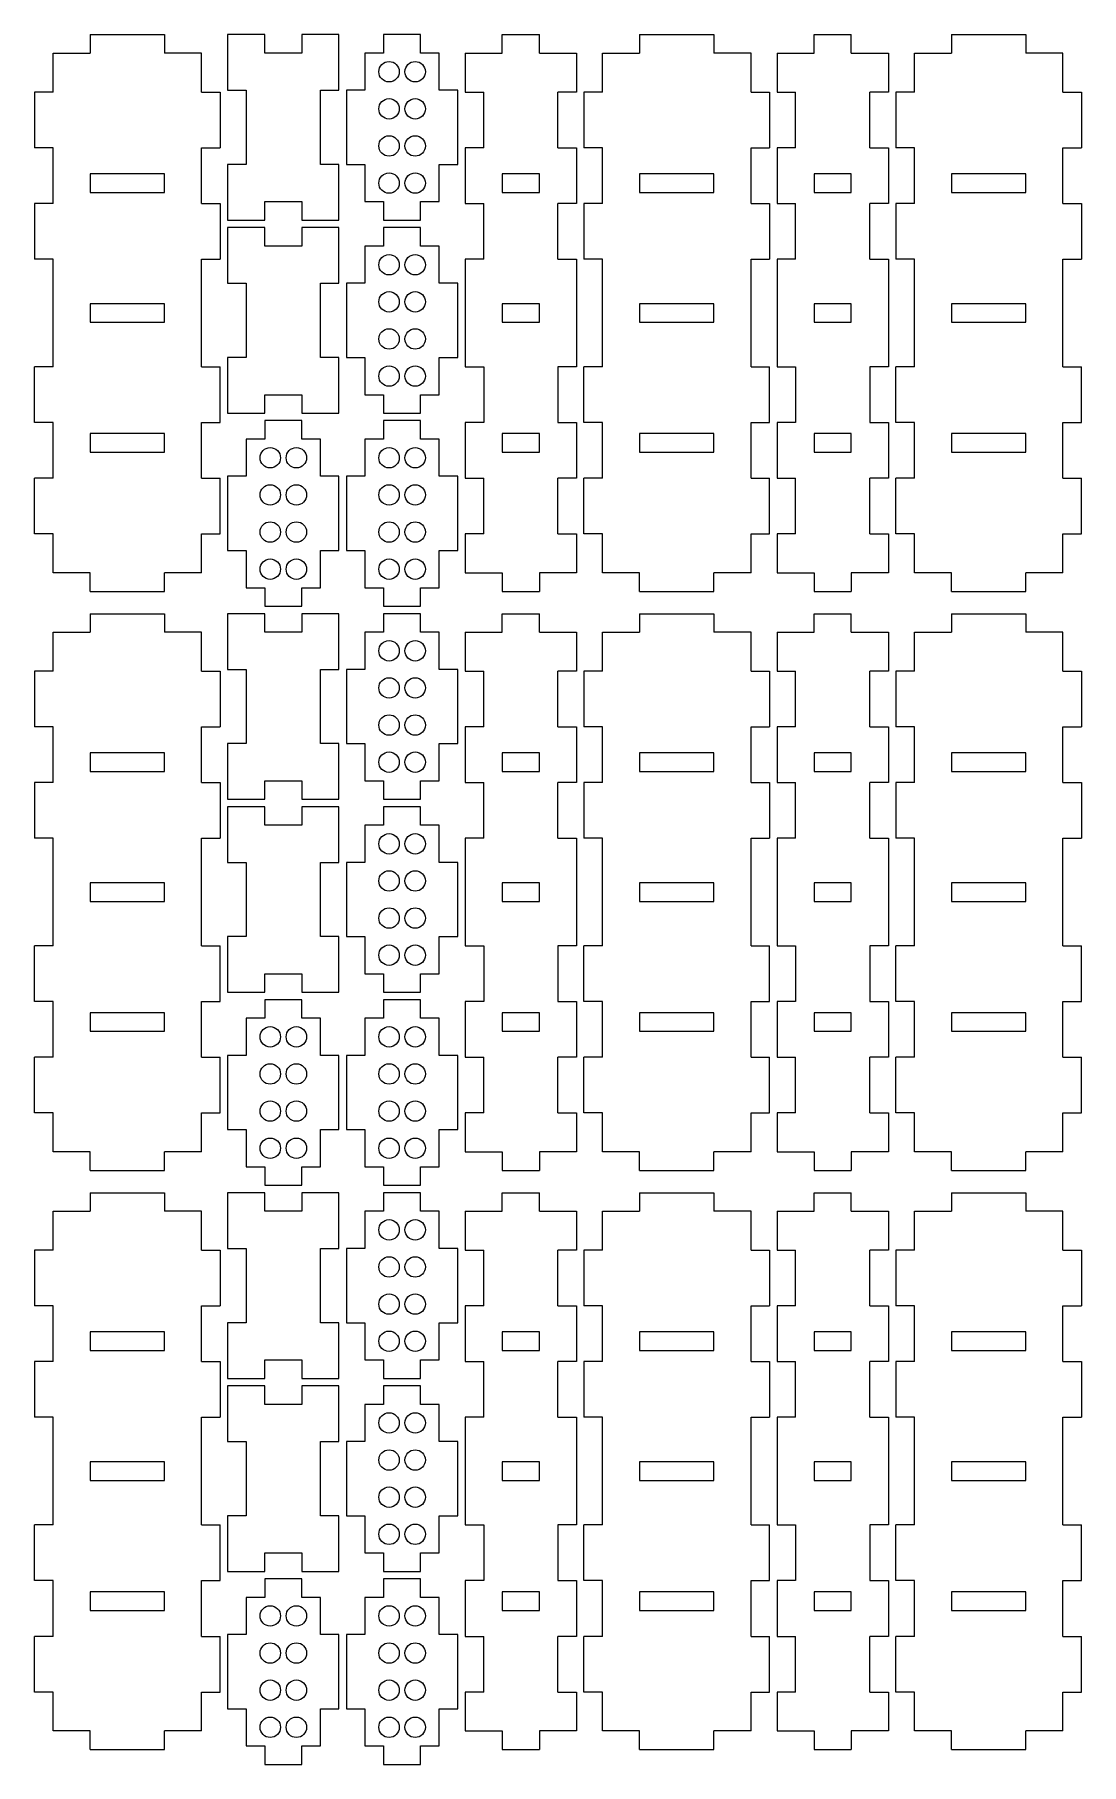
# Model space of a CAD drawing. Header units: millimetres. Extents: x -207 to 951, y -904 to 30.
# Drawn here: x 372.8 to 654.8, y -436.5 to 29.5 of the extents above; entities that cross this region are included whole.
import ezdxf

# ---------------------------------------------------------------- set-up
doc = ezdxf.new("R2010")
doc.units = ezdxf.units.MM

msp = doc.modelspace()

# ---------------------------------------------------------------- linework, layer by layer
at = {"color": 7, "linetype": 'Continuous', "lineweight": 25}
for p, q in [((387.78, 29.5), (387.78, 24.5)), ((387.78, 29.5), (407.78, 29.5)), ((407.78, 29.5), (407.78, 24.5)), ((434.78, 29.5), (424.78, 29.5)), ((424.78, 29.5), (424.78, 14.5)), ((434.78, 24.5), (434.78, 29.5)), ((444.78, 29.5), (444.78, 24.5)), ((454.78, 29.5), (444.78, 29.5)), ((454.78, 14.5), (454.78, 29.5)), ((466.78, 29.5), (466.78, 24.5)), ((476.78, 29.5), (466.78, 29.5)), ((476.78, 24.5), (476.78, 29.5)), ((498.78, 24.5), (498.78, 29.5)), ((498.78, 29.5), (508.78, 29.5)), ((508.78, 24.5), (508.78, 29.5)), ((535.78, 29.5), (535.78, 24.5)), ((535.78, 29.5), (555.78, 29.5)), ((555.78, 29.5), (555.78, 24.5)), ((582.78, 24.5), (582.78, 29.5)), ((582.78, 29.5), (592.78, 29.5)), ((592.78, 24.5), (592.78, 29.5)), ((619.78, 29.5), (619.78, 24.5)), ((619.78, 29.5), (639.78, 29.5)), ((639.78, 29.5), (639.78, 24.5)), ((377.78, 14), (377.78, 24.5)), ((377.78, 24.5), (387.78, 24.5)), ((417.78, 24.5), (407.78, 24.5)), ((417.78, 14), (417.78, 24.5)), ((444.78, 24.5), (434.78, 24.5)), ((461.78, 24.5), (461.78, 14.5)), ((466.78, 24.5), (461.78, 24.5)), ((481.78, 24.5), (476.78, 24.5)), ((481.78, 14.5), (481.78, 24.5)), ((488.78, 24.5), (488.78, 14)), ((488.78, 24.5), (498.78, 24.5)), ((508.78, 24.5), (518.78, 24.5)), ((518.78, 24.5), (518.78, 14)), ((525.78, 14), (525.78, 24.5)), ((525.78, 24.5), (535.78, 24.5)), ((565.78, 24.5), (555.78, 24.5)), ((565.78, 14), (565.78, 24.5)), ((572.78, 24.5), (572.78, 14)), ((572.78, 24.5), (582.78, 24.5)), ((592.78, 24.5), (602.78, 24.5)), ((602.78, 24.5), (602.78, 14)), ((609.78, 14), (609.78, 24.5)), ((609.78, 24.5), (619.78, 24.5)), ((649.78, 24.5), (639.78, 24.5)), ((649.78, 14), (649.78, 24.5)), ((372.78, 14), (372.78, -1)), ((377.78, 14), (372.78, 14)), ((417.78, 14), (422.78, 14)), ((422.78, 14), (422.78, -1)), ((424.78, 14.5), (429.78, 14.5)), ((429.78, 14.5), (429.78, -5.5)), ((449.78, -5.5), (449.78, 14.5)), ((449.78, 14.5), (454.78, 14.5)), ((456.78, 14.5), (456.78, -5.5)), ((461.78, 14.5), (456.78, 14.5)), ((486.78, 14.5), (481.78, 14.5)), ((486.78, -5.5), (486.78, 14.5)), ((488.78, 14), (493.78, 14)), ((493.78, -1), (493.78, 14)), ((518.78, 14), (513.78, 14)), ((513.78, -1), (513.78, 14)), ((520.78, 14), (520.78, -1)), ((525.78, 14), (520.78, 14)), ((565.78, 14), (570.78, 14)), ((570.78, 14), (570.78, -1)), ((572.78, 14), (577.78, 14)), ((577.78, -1), (577.78, 14)), ((602.78, 14), (597.78, 14)), ((597.78, -1), (597.78, 14)), ((604.78, 14), (604.78, -1)), ((609.78, 14), (604.78, 14)), ((649.78, 14), (654.78, 14)), ((654.78, 14), (654.78, -1)), ((377.78, -1), (372.78, -1)), ((377.78, -16), (377.78, -1)), ((417.78, -1), (422.78, -1)), ((417.78, -16), (417.78, -1)), ((488.78, -1), (488.78, -16)), ((493.78, -1), (488.78, -1)), ((513.78, -1), (518.78, -1)), ((518.78, -1), (518.78, -16)), ((525.78, -1), (520.78, -1)), ((525.78, -16), (525.78, -1)), ((565.78, -1), (570.78, -1)), ((565.78, -16), (565.78, -1)), ((572.78, -1), (572.78, -16)), ((577.78, -1), (572.78, -1)), ((597.78, -1), (602.78, -1)), ((602.78, -1), (602.78, -16)), ((609.78, -1), (604.78, -1)), ((609.78, -16), (609.78, -1)), ((649.78, -1), (654.78, -1)), ((649.78, -16), (649.78, -1)), ((407.78, -8), (387.78, -8)), ((387.78, -8), (387.78, -13)), ((407.78, -13), (407.78, -8)), ((424.78, -5.5), (424.78, -20.5)), ((429.78, -5.5), (424.78, -5.5)), ((454.78, -5.5), (449.78, -5.5)), ((454.78, -20.5), (454.78, -5.5)), ((456.78, -5.5), (461.78, -5.5)), ((461.78, -5.5), (461.78, -15.5)), ((481.78, -15.5), (481.78, -5.5)), ((481.78, -5.5), (486.78, -5.5)), ((508.78, -8), (498.78, -8)), ((498.78, -8), (498.78, -13)), ((508.78, -13), (508.78, -8)), ((555.78, -8), (535.78, -8)), ((535.78, -8), (535.78, -13)), ((555.78, -13), (555.78, -8)), ((592.78, -8), (582.78, -8)), ((582.78, -8), (582.78, -13)), ((592.78, -13), (592.78, -8)), ((639.78, -8), (619.78, -8)), ((619.78, -8), (619.78, -13)), ((639.78, -13), (639.78, -8)), ((387.78, -13), (407.78, -13)), ((498.78, -13), (508.78, -13)), ((535.78, -13), (555.78, -13)), ((582.78, -13), (592.78, -13)), ((619.78, -13), (639.78, -13)), ((372.78, -16), (372.78, -31)), ((377.78, -16), (372.78, -16)), ((417.78, -16), (422.78, -16)), ((422.78, -16), (422.78, -31)), ((434.78, -20.5), (434.78, -15.5)), ((434.78, -15.5), (444.78, -15.5)), ((444.78, -15.5), (444.78, -20.5)), ((461.78, -15.5), (466.78, -15.5)), ((466.78, -15.5), (466.78, -20.5)), ((476.78, -15.5), (481.78, -15.5)), ((476.78, -20.5), (476.78, -15.5)), ((488.78, -16), (493.78, -16)), ((493.78, -31), (493.78, -16)), ((518.78, -16), (513.78, -16)), ((513.78, -31), (513.78, -16)), ((520.78, -16), (520.78, -31)), ((525.78, -16), (520.78, -16)), ((565.78, -16), (570.78, -16)), ((570.78, -16), (570.78, -31)), ((572.78, -16), (577.78, -16)), ((577.78, -31), (577.78, -16)), ((602.78, -16), (597.78, -16)), ((597.78, -31), (597.78, -16)), ((604.78, -16), (604.78, -31)), ((609.78, -16), (604.78, -16)), ((649.78, -16), (654.78, -16)), ((654.78, -16), (654.78, -31)), ((424.78, -20.5), (434.78, -20.5)), ((424.78, -22.5), (424.78, -37.5)), ((434.78, -22.5), (424.78, -22.5)), ((434.78, -27.5), (434.78, -22.5)), ((444.78, -20.5), (454.78, -20.5)), ((444.78, -22.5), (444.78, -27.5)), ((454.78, -22.5), (444.78, -22.5)), ((454.78, -37.5), (454.78, -22.5)), ((466.78, -20.5), (476.78, -20.5)), ((466.78, -22.5), (466.78, -27.5)), ((476.78, -22.5), (466.78, -22.5)), ((476.78, -27.5), (476.78, -22.5)), ((444.78, -27.5), (434.78, -27.5)), ((461.78, -27.5), (461.78, -37.5)), ((466.78, -27.5), (461.78, -27.5)), ((481.78, -27.5), (476.78, -27.5)), ((481.78, -37.5), (481.78, -27.5)), ((377.78, -31), (372.78, -31)), ((377.78, -60), (377.78, -31)), ((417.78, -31), (422.78, -31)), ((417.78, -60), (417.78, -31)), ((488.78, -31), (488.78, -60)), ((493.78, -31), (488.78, -31)), ((513.78, -31), (518.78, -31)), ((518.78, -31), (518.78, -60)), ((525.78, -31), (520.78, -31)), ((525.78, -60), (525.78, -31)), ((565.78, -31), (570.78, -31)), ((565.78, -60), (565.78, -31)), ((572.78, -31), (572.78, -60)), ((577.78, -31), (572.78, -31)), ((597.78, -31), (602.78, -31)), ((602.78, -31), (602.78, -60)), ((609.78, -31), (604.78, -31)), ((609.78, -60), (609.78, -31)), ((649.78, -31), (654.78, -31)), ((649.78, -60), (649.78, -31)), ((424.78, -37.5), (429.78, -37.5)), ((429.78, -37.5), (429.78, -57.5)), ((449.78, -57.5), (449.78, -37.5)), ((449.78, -37.5), (454.78, -37.5)), ((456.78, -37.5), (456.78, -57.5)), ((461.78, -37.5), (456.78, -37.5)), ((486.78, -37.5), (481.78, -37.5)), ((486.78, -57.5), (486.78, -37.5)), ((407.78, -43), (387.78, -43)), ((387.78, -43), (387.78, -48)), ((407.78, -48), (407.78, -43)), ((508.78, -43), (498.78, -43)), ((498.78, -43), (498.78, -48)), ((508.78, -48), (508.78, -43)), ((555.78, -43), (535.78, -43)), ((535.78, -43), (535.78, -48)), ((555.78, -48), (555.78, -43)), ((592.78, -43), (582.78, -43)), ((582.78, -43), (582.78, -48)), ((592.78, -48), (592.78, -43)), ((639.78, -43), (619.78, -43)), ((619.78, -43), (619.78, -48)), ((639.78, -48), (639.78, -43)), ((387.78, -48), (407.78, -48)), ((498.78, -48), (508.78, -48)), ((535.78, -48), (555.78, -48)), ((582.78, -48), (592.78, -48)), ((619.78, -48), (639.78, -48)), ((372.78, -75), (372.78, -60)), ((377.78, -60), (372.78, -60)), ((417.78, -60), (422.78, -60)), ((422.78, -75), (422.78, -60)), ((429.78, -57.5), (424.78, -57.5)), ((424.78, -57.5), (424.78, -72.5)), ((454.78, -57.5), (449.78, -57.5)), ((454.78, -72.5), (454.78, -57.5)), ((456.78, -57.5), (461.78, -57.5)), ((461.78, -57.5), (461.78, -67.5)), ((481.78, -57.5), (486.78, -57.5)), ((481.78, -67.5), (481.78, -57.5)), ((488.78, -60), (493.78, -60)), ((493.78, -60), (493.78, -75)), ((518.78, -60), (513.78, -60)), ((513.78, -60), (513.78, -75)), ((520.78, -75), (520.78, -60)), ((525.78, -60), (520.78, -60)), ((565.78, -60), (570.78, -60)), ((570.78, -75), (570.78, -60)), ((572.78, -60), (577.78, -60)), ((577.78, -60), (577.78, -75)), ((602.78, -60), (597.78, -60)), ((597.78, -60), (597.78, -75)), ((604.78, -75), (604.78, -60)), ((609.78, -60), (604.78, -60)), ((649.78, -60), (654.78, -60)), ((654.78, -75), (654.78, -60)), ((434.78, -72.5), (434.78, -67.5)), ((434.78, -67.5), (444.78, -67.5)), ((444.78, -67.5), (444.78, -72.5)), ((461.78, -67.5), (466.78, -67.5)), ((466.78, -67.5), (466.78, -72.5)), ((476.78, -67.5), (481.78, -67.5)), ((476.78, -72.5), (476.78, -67.5)), ((424.78, -72.5), (434.78, -72.5)), ((434.78, -74.5), (434.78, -79.5)), ((444.78, -74.5), (434.78, -74.5)), ((444.78, -72.5), (454.78, -72.5)), ((444.78, -79.5), (444.78, -74.5)), ((466.78, -72.5), (476.78, -72.5)), ((466.78, -74.5), (466.78, -79.5)), ((476.78, -74.5), (466.78, -74.5)), ((476.78, -79.5), (476.78, -74.5)), ((377.78, -75), (372.78, -75)), ((377.78, -90), (377.78, -75)), ((407.78, -78), (387.78, -78)), ((387.78, -78), (387.78, -83)), ((407.78, -83), (407.78, -78)), ((417.78, -75), (422.78, -75)), ((417.78, -90), (417.78, -75)), ((488.78, -75), (488.78, -90)), ((493.78, -75), (488.78, -75)), ((508.78, -78), (498.78, -78)), ((498.78, -78), (498.78, -83)), ((508.78, -83), (508.78, -78)), ((513.78, -75), (518.78, -75)), ((518.78, -75), (518.78, -90)), ((525.78, -75), (520.78, -75)), ((525.78, -90), (525.78, -75)), ((555.78, -78), (535.78, -78)), ((535.78, -78), (535.78, -83)), ((555.78, -83), (555.78, -78)), ((565.78, -75), (570.78, -75)), ((565.78, -90), (565.78, -75)), ((572.78, -75), (572.78, -90)), ((577.78, -75), (572.78, -75)), ((592.78, -78), (582.78, -78)), ((582.78, -78), (582.78, -83)), ((592.78, -83), (592.78, -78)), ((597.78, -75), (602.78, -75)), ((602.78, -75), (602.78, -90)), ((609.78, -75), (604.78, -75)), ((609.78, -90), (609.78, -75)), ((639.78, -78), (619.78, -78)), ((619.78, -78), (619.78, -83)), ((639.78, -83), (639.78, -78)), ((649.78, -75), (654.78, -75)), ((649.78, -90), (649.78, -75)), ((387.78, -83), (407.78, -83)), ((429.78, -79.5), (429.78, -89.5)), ((434.78, -79.5), (429.78, -79.5)), ((449.78, -79.5), (444.78, -79.5)), ((449.78, -89.5), (449.78, -79.5)), ((461.78, -79.5), (461.78, -89.5)), ((466.78, -79.5), (461.78, -79.5)), ((481.78, -79.5), (476.78, -79.5)), ((481.78, -89.5), (481.78, -79.5)), ((498.78, -83), (508.78, -83)), ((535.78, -83), (555.78, -83)), ((582.78, -83), (592.78, -83)), ((619.78, -83), (639.78, -83)), ((372.78, -105), (372.78, -90)), ((377.78, -90), (372.78, -90)), ((417.78, -90), (422.78, -90)), ((422.78, -105), (422.78, -90)), ((424.78, -89.5), (424.78, -109.5)), ((429.78, -89.5), (424.78, -89.5)), ((454.78, -89.5), (449.78, -89.5)), ((454.78, -109.5), (454.78, -89.5)), ((456.78, -89.5), (456.78, -109.5)), ((461.78, -89.5), (456.78, -89.5)), ((486.78, -89.5), (481.78, -89.5)), ((486.78, -109.5), (486.78, -89.5)), ((488.78, -90), (493.78, -90)), ((493.78, -105), (493.78, -90)), ((518.78, -90), (513.78, -90)), ((513.78, -105), (513.78, -90)), ((520.78, -105), (520.78, -90)), ((525.78, -90), (520.78, -90)), ((565.78, -90), (570.78, -90)), ((570.78, -105), (570.78, -90)), ((572.78, -90), (577.78, -90)), ((577.78, -105), (577.78, -90)), ((602.78, -90), (597.78, -90)), ((597.78, -105), (597.78, -90)), ((604.78, -105), (604.78, -90)), ((609.78, -90), (604.78, -90)), ((649.78, -90), (654.78, -90)), ((654.78, -105), (654.78, -90)), ((377.78, -105), (372.78, -105)), ((377.78, -115.5), (377.78, -105)), ((417.78, -105), (422.78, -105)), ((417.78, -115.5), (417.78, -105)), ((488.78, -105), (488.78, -115.5)), ((493.78, -105), (488.78, -105)), ((513.78, -105), (518.78, -105)), ((518.78, -105), (518.78, -115.5)), ((525.78, -105), (520.78, -105)), ((525.78, -115.5), (525.78, -105)), ((565.78, -105), (570.78, -105)), ((565.78, -115.5), (565.78, -105)), ((572.78, -105), (572.78, -115.5)), ((577.78, -105), (572.78, -105)), ((597.78, -105), (602.78, -105)), ((602.78, -105), (602.78, -115.5)), ((609.78, -105), (604.78, -105)), ((609.78, -115.5), (609.78, -105)), ((649.78, -105), (654.78, -105)), ((649.78, -115.5), (649.78, -105)), ((424.78, -109.5), (429.78, -109.5)), ((429.78, -109.5), (429.78, -119.5)), ((449.78, -109.5), (454.78, -109.5)), ((449.78, -119.5), (449.78, -109.5)), ((456.78, -109.5), (461.78, -109.5)), ((461.78, -109.5), (461.78, -119.5)), ((481.78, -119.5), (481.78, -109.5)), ((481.78, -109.5), (486.78, -109.5)), ((387.78, -115.5), (377.78, -115.5)), ((387.78, -120.5), (387.78, -115.5)), ((417.78, -115.5), (407.78, -115.5)), ((407.78, -120.5), (407.78, -115.5)), ((488.78, -115.5), (498.78, -115.5)), ((498.78, -115.5), (498.78, -120.5)), ((518.78, -115.5), (508.78, -115.5)), ((508.78, -115.5), (508.78, -120.5)), ((535.78, -115.5), (525.78, -115.5)), ((535.78, -120.5), (535.78, -115.5)), ((565.78, -115.5), (555.78, -115.5)), ((555.78, -120.5), (555.78, -115.5)), ((572.78, -115.5), (582.78, -115.5)), ((582.78, -115.5), (582.78, -120.5)), ((602.78, -115.5), (592.78, -115.5)), ((592.78, -115.5), (592.78, -120.5)), ((619.78, -115.5), (609.78, -115.5)), ((619.78, -120.5), (619.78, -115.5)), ((649.78, -115.5), (639.78, -115.5)), ((639.78, -120.5), (639.78, -115.5)), ((387.78, -120.5), (407.78, -120.5)), ((429.78, -119.5), (434.78, -119.5)), ((434.78, -119.5), (434.78, -124.5)), ((444.78, -119.5), (449.78, -119.5)), ((444.78, -124.5), (444.78, -119.5)), ((461.78, -119.5), (466.78, -119.5)), ((466.78, -119.5), (466.78, -124.5)), ((476.78, -124.5), (476.78, -119.5)), ((476.78, -119.5), (481.78, -119.5)), ((498.78, -120.5), (508.78, -120.5)), ((535.78, -120.5), (555.78, -120.5)), ((582.78, -120.5), (592.78, -120.5)), ((619.78, -120.5), (639.78, -120.5)), ((434.78, -124.5), (444.78, -124.5)), ((466.78, -124.5), (476.78, -124.5)), ((387.78, -126.5), (387.78, -131.5)), ((387.78, -126.5), (407.78, -126.5)), ((407.78, -126.5), (407.78, -131.5)), ((434.78, -126.5), (424.78, -126.5)), ((424.78, -126.5), (424.78, -141.5)), ((434.78, -131.5), (434.78, -126.5)), ((444.78, -126.5), (444.78, -131.5)), ((454.78, -126.5), (444.78, -126.5)), ((454.78, -141.5), (454.78, -126.5)), ((466.78, -126.5), (466.78, -131.5)), ((476.78, -126.5), (466.78, -126.5)), ((476.78, -131.5), (476.78, -126.5)), ((498.78, -131.5), (498.78, -126.5)), ((498.78, -126.5), (508.78, -126.5)), ((508.78, -131.5), (508.78, -126.5)), ((535.78, -126.5), (535.78, -131.5)), ((535.78, -126.5), (555.78, -126.5)), ((555.78, -126.5), (555.78, -131.5)), ((582.78, -131.5), (582.78, -126.5)), ((582.78, -126.5), (592.78, -126.5)), ((592.78, -131.5), (592.78, -126.5)), ((619.78, -126.5), (619.78, -131.5)), ((619.78, -126.5), (639.78, -126.5)), ((639.78, -126.5), (639.78, -131.5)), ((377.78, -142), (377.78, -131.5)), ((377.78, -131.5), (387.78, -131.5)), ((417.78, -131.5), (407.78, -131.5)), ((417.78, -142), (417.78, -131.5)), ((444.78, -131.5), (434.78, -131.5)), ((466.78, -131.5), (461.78, -131.5)), ((461.78, -131.5), (461.78, -141.5)), ((481.78, -131.5), (476.78, -131.5)), ((481.78, -141.5), (481.78, -131.5)), ((488.78, -131.5), (488.78, -142)), ((488.78, -131.5), (498.78, -131.5)), ((508.78, -131.5), (518.78, -131.5)), ((518.78, -131.5), (518.78, -142)), ((525.78, -142), (525.78, -131.5)), ((525.78, -131.5), (535.78, -131.5)), ((565.78, -131.5), (555.78, -131.5)), ((565.78, -142), (565.78, -131.5)), ((572.78, -131.5), (572.78, -142)), ((572.78, -131.5), (582.78, -131.5)), ((592.78, -131.5), (602.78, -131.5)), ((602.78, -131.5), (602.78, -142)), ((609.78, -142), (609.78, -131.5)), ((609.78, -131.5), (619.78, -131.5)), ((649.78, -131.5), (639.78, -131.5)), ((649.78, -142), (649.78, -131.5)), ((372.78, -142), (372.78, -157)), ((377.78, -142), (372.78, -142)), ((417.78, -142), (422.78, -142)), ((422.78, -142), (422.78, -157)), ((424.78, -141.5), (429.78, -141.5)), ((429.78, -141.5), (429.78, -161.5)), ((449.78, -141.5), (454.78, -141.5)), ((449.78, -161.5), (449.78, -141.5)), ((461.78, -141.5), (456.78, -141.5)), ((456.78, -141.5), (456.78, -161.5)), ((486.78, -141.5), (481.78, -141.5)), ((486.78, -161.5), (486.78, -141.5)), ((488.78, -142), (493.78, -142)), ((493.78, -157), (493.78, -142)), ((518.78, -142), (513.78, -142)), ((513.78, -157), (513.78, -142)), ((520.78, -142), (520.78, -157)), ((525.78, -142), (520.78, -142)), ((565.78, -142), (570.78, -142)), ((570.78, -142), (570.78, -157)), ((572.78, -142), (577.78, -142)), ((577.78, -157), (577.78, -142)), ((602.78, -142), (597.78, -142)), ((597.78, -157), (597.78, -142)), ((604.78, -142), (604.78, -157)), ((609.78, -142), (604.78, -142)), ((649.78, -142), (654.78, -142)), ((654.78, -142), (654.78, -157)), ((377.78, -157), (372.78, -157)), ((377.78, -172), (377.78, -157)), ((417.78, -157), (422.78, -157)), ((417.78, -172), (417.78, -157)), ((488.78, -157), (488.78, -172)), ((493.78, -157), (488.78, -157)), ((513.78, -157), (518.78, -157)), ((518.78, -157), (518.78, -172)), ((525.78, -157), (520.78, -157)), ((525.78, -172), (525.78, -157)), ((565.78, -157), (570.78, -157)), ((565.78, -172), (565.78, -157)), ((572.78, -157), (572.78, -172)), ((577.78, -157), (572.78, -157)), ((597.78, -157), (602.78, -157)), ((602.78, -157), (602.78, -172)), ((609.78, -157), (604.78, -157)), ((609.78, -172), (609.78, -157)), ((649.78, -157), (654.78, -157)), ((649.78, -172), (649.78, -157)), ((424.78, -161.5), (424.78, -176.5)), ((429.78, -161.5), (424.78, -161.5)), ((454.78, -161.5), (449.78, -161.5)), ((454.78, -176.5), (454.78, -161.5)), ((456.78, -161.5), (461.78, -161.5)), ((461.78, -161.5), (461.78, -171.5)), ((481.78, -171.5), (481.78, -161.5)), ((481.78, -161.5), (486.78, -161.5)), ((407.78, -164), (387.78, -164)), ((387.78, -164), (387.78, -169)), ((407.78, -169), (407.78, -164)), ((508.78, -164), (498.78, -164)), ((498.78, -164), (498.78, -169)), ((508.78, -169), (508.78, -164)), ((555.78, -164), (535.78, -164)), ((535.78, -164), (535.78, -169)), ((555.78, -169), (555.78, -164)), ((592.78, -164), (582.78, -164)), ((582.78, -164), (582.78, -169)), ((592.78, -169), (592.78, -164)), ((639.78, -164), (619.78, -164)), ((619.78, -164), (619.78, -169)), ((639.78, -169), (639.78, -164)), ((372.78, -172), (372.78, -187)), ((377.78, -172), (372.78, -172)), ((387.78, -169), (407.78, -169)), ((417.78, -172), (422.78, -172)), ((422.78, -172), (422.78, -187)), ((434.78, -171.5), (444.78, -171.5)), ((434.78, -176.5), (434.78, -171.5)), ((444.78, -171.5), (444.78, -176.5)), ((461.78, -171.5), (466.78, -171.5)), ((466.78, -171.5), (466.78, -176.5)), ((476.78, -171.5), (481.78, -171.5)), ((476.78, -176.5), (476.78, -171.5)), ((488.78, -172), (493.78, -172)), ((493.78, -187), (493.78, -172)), ((498.78, -169), (508.78, -169)), ((518.78, -172), (513.78, -172)), ((513.78, -187), (513.78, -172)), ((520.78, -172), (520.78, -187)), ((525.78, -172), (520.78, -172)), ((535.78, -169), (555.78, -169)), ((565.78, -172), (570.78, -172)), ((570.78, -172), (570.78, -187)), ((572.78, -172), (577.78, -172)), ((577.78, -187), (577.78, -172)), ((582.78, -169), (592.78, -169)), ((602.78, -172), (597.78, -172)), ((597.78, -187), (597.78, -172)), ((604.78, -172), (604.78, -187)), ((609.78, -172), (604.78, -172)), ((619.78, -169), (639.78, -169)), ((649.78, -172), (654.78, -172)), ((654.78, -172), (654.78, -187)), ((424.78, -176.5), (434.78, -176.5)), ((444.78, -176.5), (454.78, -176.5)), ((466.78, -176.5), (476.78, -176.5)), ((434.78, -178.5), (424.78, -178.5)), ((424.78, -178.5), (424.78, -193.5)), ((434.78, -183.5), (434.78, -178.5)), ((444.78, -178.5), (444.78, -183.5)), ((454.78, -178.5), (444.78, -178.5)), ((454.78, -193.5), (454.78, -178.5)), ((476.78, -178.5), (466.78, -178.5)), ((466.78, -178.5), (466.78, -183.5)), ((476.78, -183.5), (476.78, -178.5)), ((444.78, -183.5), (434.78, -183.5)), ((461.78, -183.5), (461.78, -193.5)), ((466.78, -183.5), (461.78, -183.5)), ((481.78, -183.5), (476.78, -183.5)), ((481.78, -193.5), (481.78, -183.5)), ((377.78, -187), (372.78, -187)), ((377.78, -216), (377.78, -187)), ((417.78, -187), (422.78, -187)), ((417.78, -216), (417.78, -187)), ((488.78, -187), (488.78, -216)), ((493.78, -187), (488.78, -187)), ((513.78, -187), (518.78, -187)), ((518.78, -187), (518.78, -216)), ((525.78, -187), (520.78, -187)), ((525.78, -216), (525.78, -187)), ((565.78, -187), (570.78, -187)), ((565.78, -216), (565.78, -187)), ((572.78, -187), (572.78, -216)), ((577.78, -187), (572.78, -187)), ((597.78, -187), (602.78, -187)), ((602.78, -187), (602.78, -216)), ((609.78, -187), (604.78, -187)), ((609.78, -216), (609.78, -187)), ((649.78, -187), (654.78, -187)), ((649.78, -216), (649.78, -187)), ((424.78, -193.5), (429.78, -193.5)), ((429.78, -193.5), (429.78, -213.5)), ((449.78, -193.5), (454.78, -193.5)), ((449.78, -213.5), (449.78, -193.5)), ((461.78, -193.5), (456.78, -193.5)), ((456.78, -193.5), (456.78, -213.5)), ((486.78, -193.5), (481.78, -193.5)), ((486.78, -213.5), (486.78, -193.5)), ((407.78, -199), (387.78, -199)), ((387.78, -199), (387.78, -204)), ((407.78, -204), (407.78, -199)), ((508.78, -199), (498.78, -199)), ((498.78, -199), (498.78, -204)), ((508.78, -204), (508.78, -199)), ((555.78, -199), (535.78, -199)), ((535.78, -199), (535.78, -204)), ((555.78, -204), (555.78, -199)), ((592.78, -199), (582.78, -199)), ((582.78, -199), (582.78, -204)), ((592.78, -204), (592.78, -199)), ((639.78, -199), (619.78, -199)), ((619.78, -199), (619.78, -204)), ((639.78, -204), (639.78, -199)), ((387.78, -204), (407.78, -204)), ((498.78, -204), (508.78, -204)), ((535.78, -204), (555.78, -204)), ((582.78, -204), (592.78, -204)), ((619.78, -204), (639.78, -204)), ((424.78, -213.5), (424.78, -228.5)), ((429.78, -213.5), (424.78, -213.5)), ((454.78, -213.5), (449.78, -213.5)), ((454.78, -228.5), (454.78, -213.5)), ((456.78, -213.5), (461.78, -213.5)), ((461.78, -213.5), (461.78, -223.5)), ((481.78, -213.5), (486.78, -213.5)), ((481.78, -223.5), (481.78, -213.5)), ((372.78, -231), (372.78, -216)), ((377.78, -216), (372.78, -216)), ((417.78, -216), (422.78, -216)), ((422.78, -231), (422.78, -216)), ((488.78, -216), (493.78, -216)), ((493.78, -216), (493.78, -231)), ((518.78, -216), (513.78, -216)), ((513.78, -216), (513.78, -231)), ((520.78, -231), (520.78, -216)), ((525.78, -216), (520.78, -216)), ((565.78, -216), (570.78, -216)), ((570.78, -231), (570.78, -216)), ((572.78, -216), (577.78, -216)), ((577.78, -216), (577.78, -231)), ((602.78, -216), (597.78, -216)), ((597.78, -216), (597.78, -231)), ((604.78, -231), (604.78, -216)), ((609.78, -216), (604.78, -216)), ((649.78, -216), (654.78, -216)), ((654.78, -231), (654.78, -216)), ((434.78, -223.5), (444.78, -223.5)), ((434.78, -228.5), (434.78, -223.5)), ((444.78, -223.5), (444.78, -228.5)), ((461.78, -223.5), (466.78, -223.5)), ((466.78, -223.5), (466.78, -228.5)), ((476.78, -223.5), (481.78, -223.5)), ((476.78, -228.5), (476.78, -223.5)), ((377.78, -231), (372.78, -231)), ((377.78, -246), (377.78, -231)), ((417.78, -231), (422.78, -231)), ((417.78, -246), (417.78, -231)), ((424.78, -228.5), (434.78, -228.5)), ((444.78, -230.5), (434.78, -230.5)), ((434.78, -230.5), (434.78, -235.5)), ((444.78, -228.5), (454.78, -228.5)), ((444.78, -235.5), (444.78, -230.5)), ((466.78, -228.5), (476.78, -228.5)), ((466.78, -230.5), (466.78, -235.5)), ((476.78, -230.5), (466.78, -230.5)), ((476.78, -235.5), (476.78, -230.5)), ((488.78, -231), (488.78, -246)), ((493.78, -231), (488.78, -231)), ((513.78, -231), (518.78, -231)), ((518.78, -231), (518.78, -246)), ((525.78, -231), (520.78, -231)), ((525.78, -246), (525.78, -231)), ((565.78, -231), (570.78, -231)), ((565.78, -246), (565.78, -231)), ((572.78, -231), (572.78, -246)), ((577.78, -231), (572.78, -231)), ((597.78, -231), (602.78, -231)), ((602.78, -231), (602.78, -246)), ((609.78, -231), (604.78, -231)), ((609.78, -246), (609.78, -231)), ((649.78, -231), (654.78, -231)), ((649.78, -246), (649.78, -231)), ((407.78, -234), (387.78, -234)), ((387.78, -234), (387.78, -239)), ((407.78, -239), (407.78, -234)), ((429.78, -235.5), (429.78, -245.5)), ((434.78, -235.5), (429.78, -235.5)), ((449.78, -235.5), (444.78, -235.5)), ((449.78, -245.5), (449.78, -235.5)), ((461.78, -235.5), (461.78, -245.5)), ((466.78, -235.5), (461.78, -235.5)), ((481.78, -235.5), (476.78, -235.5)), ((481.78, -245.5), (481.78, -235.5)), ((508.78, -234), (498.78, -234)), ((498.78, -234), (498.78, -239)), ((508.78, -239), (508.78, -234)), ((555.78, -234), (535.78, -234)), ((535.78, -234), (535.78, -239)), ((555.78, -239), (555.78, -234)), ((592.78, -234), (582.78, -234)), ((582.78, -234), (582.78, -239)), ((592.78, -239), (592.78, -234)), ((639.78, -234), (619.78, -234)), ((619.78, -234), (619.78, -239)), ((639.78, -239), (639.78, -234)), ((387.78, -239), (407.78, -239)), ((498.78, -239), (508.78, -239)), ((535.78, -239), (555.78, -239)), ((582.78, -239), (592.78, -239)), ((619.78, -239), (639.78, -239)), ((372.78, -261), (372.78, -246)), ((377.78, -246), (372.78, -246)), ((417.78, -246), (422.78, -246)), ((422.78, -261), (422.78, -246)), ((424.78, -245.5), (424.78, -265.5)), ((429.78, -245.5), (424.78, -245.5)), ((454.78, -245.5), (449.78, -245.5)), ((454.78, -265.5), (454.78, -245.5)), ((456.78, -245.5), (456.78, -265.5)), ((461.78, -245.5), (456.78, -245.5)), ((486.78, -245.5), (481.78, -245.5)), ((486.78, -265.5), (486.78, -245.5)), ((488.78, -246), (493.78, -246)), ((493.78, -261), (493.78, -246)), ((518.78, -246), (513.78, -246)), ((513.78, -261), (513.78, -246)), ((520.78, -261), (520.78, -246)), ((525.78, -246), (520.78, -246)), ((565.78, -246), (570.78, -246)), ((570.78, -261), (570.78, -246)), ((572.78, -246), (577.78, -246)), ((577.78, -261), (577.78, -246)), ((602.78, -246), (597.78, -246)), ((597.78, -261), (597.78, -246)), ((604.78, -261), (604.78, -246)), ((609.78, -246), (604.78, -246)), ((649.78, -246), (654.78, -246)), ((654.78, -261), (654.78, -246)), ((377.78, -261), (372.78, -261)), ((377.78, -271.5), (377.78, -261)), ((417.78, -261), (422.78, -261)), ((417.78, -271.5), (417.78, -261)), ((424.78, -265.5), (429.78, -265.5)), ((429.78, -265.5), (429.78, -275.5)), ((449.78, -275.5), (449.78, -265.5)), ((449.78, -265.5), (454.78, -265.5)), ((456.78, -265.5), (461.78, -265.5)), ((461.78, -265.5), (461.78, -275.5)), ((481.78, -265.5), (486.78, -265.5)), ((481.78, -275.5), (481.78, -265.5)), ((488.78, -261), (488.78, -271.5)), ((493.78, -261), (488.78, -261)), ((513.78, -261), (518.78, -261)), ((518.78, -261), (518.78, -271.5)), ((525.78, -261), (520.78, -261)), ((525.78, -271.5), (525.78, -261)), ((565.78, -261), (570.78, -261)), ((565.78, -271.5), (565.78, -261)), ((572.78, -261), (572.78, -271.5)), ((577.78, -261), (572.78, -261)), ((597.78, -261), (602.78, -261)), ((602.78, -261), (602.78, -271.5)), ((609.78, -261), (604.78, -261)), ((609.78, -271.5), (609.78, -261)), ((649.78, -261), (654.78, -261)), ((649.78, -271.5), (649.78, -261)), ((387.78, -271.5), (377.78, -271.5)), ((387.78, -276.5), (387.78, -271.5)), ((417.78, -271.5), (407.78, -271.5)), ((407.78, -276.5), (407.78, -271.5)), ((488.78, -271.5), (498.78, -271.5)), ((498.78, -271.5), (498.78, -276.5)), ((518.78, -271.5), (508.78, -271.5)), ((508.78, -271.5), (508.78, -276.5)), ((535.78, -271.5), (525.78, -271.5)), ((535.78, -276.5), (535.78, -271.5)), ((565.78, -271.5), (555.78, -271.5)), ((555.78, -276.5), (555.78, -271.5)), ((572.78, -271.5), (582.78, -271.5)), ((582.78, -271.5), (582.78, -276.5)), ((602.78, -271.5), (592.78, -271.5)), ((592.78, -271.5), (592.78, -276.5)), ((619.78, -271.5), (609.78, -271.5)), ((619.78, -276.5), (619.78, -271.5)), ((649.78, -271.5), (639.78, -271.5)), ((639.78, -276.5), (639.78, -271.5)), ((387.78, -276.5), (407.78, -276.5)), ((429.78, -275.5), (434.78, -275.5)), ((434.78, -275.5), (434.78, -280.5)), ((444.78, -275.5), (449.78, -275.5)), ((444.78, -280.5), (444.78, -275.5)), ((461.78, -275.5), (466.78, -275.5)), ((466.78, -275.5), (466.78, -280.5)), ((476.78, -275.5), (481.78, -275.5)), ((476.78, -280.5), (476.78, -275.5)), ((498.78, -276.5), (508.78, -276.5)), ((535.78, -276.5), (555.78, -276.5)), ((582.78, -276.5), (592.78, -276.5)), ((619.78, -276.5), (639.78, -276.5)), ((387.78, -282.5), (387.78, -287.5)), ((387.78, -282.5), (407.78, -282.5)), ((407.78, -282.5), (407.78, -287.5)), ((434.78, -282.5), (424.78, -282.5)), ((424.78, -282.5), (424.78, -297.5)), ((434.78, -280.5), (444.78, -280.5)), ((434.78, -287.5), (434.78, -282.5)), ((444.78, -282.5), (444.78, -287.5)), ((454.78, -282.5), (444.78, -282.5)), ((454.78, -297.5), (454.78, -282.5)), ((466.78, -280.5), (476.78, -280.5)), ((476.78, -282.5), (466.78, -282.5)), ((466.78, -282.5), (466.78, -287.5)), ((476.78, -287.5), (476.78, -282.5)), ((498.78, -287.5), (498.78, -282.5)), ((498.78, -282.5), (508.78, -282.5)), ((508.78, -287.5), (508.78, -282.5)), ((535.78, -282.5), (535.78, -287.5)), ((535.78, -282.5), (555.78, -282.5)), ((555.78, -282.5), (555.78, -287.5)), ((582.78, -287.5), (582.78, -282.5)), ((582.78, -282.5), (592.78, -282.5)), ((592.78, -287.5), (592.78, -282.5)), ((619.78, -282.5), (619.78, -287.5)), ((619.78, -282.5), (639.78, -282.5)), ((639.78, -282.5), (639.78, -287.5)), ((377.78, -298), (377.78, -287.5)), ((377.78, -287.5), (387.78, -287.5)), ((417.78, -287.5), (407.78, -287.5)), ((417.78, -298), (417.78, -287.5)), ((444.78, -287.5), (434.78, -287.5)), ((461.78, -287.5), (461.78, -297.5)), ((466.78, -287.5), (461.78, -287.5)), ((481.78, -287.5), (476.78, -287.5)), ((481.78, -297.5), (481.78, -287.5)), ((488.78, -287.5), (488.78, -298)), ((488.78, -287.5), (498.78, -287.5)), ((508.78, -287.5), (518.78, -287.5)), ((518.78, -287.5), (518.78, -298)), ((525.78, -298), (525.78, -287.5)), ((525.78, -287.5), (535.78, -287.5)), ((565.78, -287.5), (555.78, -287.5)), ((565.78, -298), (565.78, -287.5)), ((572.78, -287.5), (572.78, -298)), ((572.78, -287.5), (582.78, -287.5)), ((592.78, -287.5), (602.78, -287.5)), ((602.78, -287.5), (602.78, -298)), ((609.78, -298), (609.78, -287.5)), ((609.78, -287.5), (619.78, -287.5)), ((649.78, -287.5), (639.78, -287.5)), ((649.78, -298), (649.78, -287.5)), ((372.78, -298), (372.78, -313)), ((377.78, -298), (372.78, -298)), ((417.78, -298), (422.78, -298)), ((422.78, -298), (422.78, -313)), ((424.78, -297.5), (429.78, -297.5)), ((429.78, -297.5), (429.78, -317.5)), ((449.78, -297.5), (454.78, -297.5)), ((449.78, -317.5), (449.78, -297.5)), ((456.78, -297.5), (456.78, -317.5)), ((461.78, -297.5), (456.78, -297.5)), ((486.78, -297.5), (481.78, -297.5)), ((486.78, -317.5), (486.78, -297.5)), ((488.78, -298), (493.78, -298)), ((493.78, -313), (493.78, -298)), ((518.78, -298), (513.78, -298)), ((513.78, -313), (513.78, -298)), ((520.78, -298), (520.78, -313)), ((525.78, -298), (520.78, -298)), ((565.78, -298), (570.78, -298)), ((570.78, -298), (570.78, -313)), ((572.78, -298), (577.78, -298)), ((577.78, -313), (577.78, -298)), ((602.78, -298), (597.78, -298)), ((597.78, -313), (597.78, -298)), ((604.78, -298), (604.78, -313)), ((609.78, -298), (604.78, -298)), ((649.78, -298), (654.78, -298)), ((654.78, -298), (654.78, -313)), ((377.78, -313), (372.78, -313)), ((377.78, -328), (377.78, -313)), ((417.78, -313), (422.78, -313)), ((417.78, -328), (417.78, -313)), ((488.78, -313), (488.78, -328)), ((493.78, -313), (488.78, -313)), ((513.78, -313), (518.78, -313)), ((518.78, -313), (518.78, -328)), ((525.78, -313), (520.78, -313)), ((525.78, -328), (525.78, -313)), ((565.78, -313), (570.78, -313)), ((565.78, -328), (565.78, -313)), ((572.78, -313), (572.78, -328)), ((577.78, -313), (572.78, -313)), ((597.78, -313), (602.78, -313)), ((602.78, -313), (602.78, -328)), ((609.78, -313), (604.78, -313)), ((609.78, -328), (609.78, -313)), ((649.78, -313), (654.78, -313)), ((649.78, -328), (649.78, -313)), ((407.78, -320), (387.78, -320)), ((387.78, -320), (387.78, -325)), ((407.78, -325), (407.78, -320)), ((424.78, -317.5), (424.78, -332.5)), ((429.78, -317.5), (424.78, -317.5)), ((454.78, -317.5), (449.78, -317.5)), ((454.78, -332.5), (454.78, -317.5)), ((456.78, -317.5), (461.78, -317.5)), ((461.78, -317.5), (461.78, -327.5)), ((481.78, -317.5), (486.78, -317.5)), ((481.78, -327.5), (481.78, -317.5)), ((508.78, -320), (498.78, -320)), ((498.78, -320), (498.78, -325)), ((508.78, -325), (508.78, -320)), ((555.78, -320), (535.78, -320)), ((535.78, -320), (535.78, -325)), ((555.78, -325), (555.78, -320)), ((592.78, -320), (582.78, -320)), ((582.78, -320), (582.78, -325)), ((592.78, -325), (592.78, -320)), ((639.78, -320), (619.78, -320)), ((619.78, -320), (619.78, -325)), ((639.78, -325), (639.78, -320)), ((387.78, -325), (407.78, -325)), ((498.78, -325), (508.78, -325)), ((535.78, -325), (555.78, -325)), ((582.78, -325), (592.78, -325)), ((619.78, -325), (639.78, -325)), ((372.78, -328), (372.78, -343)), ((377.78, -328), (372.78, -328)), ((417.78, -328), (422.78, -328)), ((422.78, -328), (422.78, -343)), ((434.78, -327.5), (444.78, -327.5)), ((434.78, -332.5), (434.78, -327.5)), ((444.78, -327.5), (444.78, -332.5)), ((461.78, -327.5), (466.78, -327.5)), ((466.78, -327.5), (466.78, -332.5)), ((476.78, -327.5), (481.78, -327.5)), ((476.78, -332.5), (476.78, -327.5)), ((488.78, -328), (493.78, -328)), ((493.78, -343), (493.78, -328)), ((518.78, -328), (513.78, -328)), ((513.78, -343), (513.78, -328)), ((520.78, -328), (520.78, -343)), ((525.78, -328), (520.78, -328)), ((565.78, -328), (570.78, -328)), ((570.78, -328), (570.78, -343)), ((572.78, -328), (577.78, -328)), ((577.78, -343), (577.78, -328)), ((602.78, -328), (597.78, -328)), ((597.78, -343), (597.78, -328)), ((604.78, -328), (604.78, -343)), ((609.78, -328), (604.78, -328)), ((649.78, -328), (654.78, -328)), ((654.78, -328), (654.78, -343)), ((424.78, -332.5), (434.78, -332.5)), ((434.78, -334.5), (424.78, -334.5)), ((424.78, -334.5), (424.78, -349.5)), ((434.78, -339.5), (434.78, -334.5)), ((444.78, -332.5), (454.78, -332.5)), ((444.78, -334.5), (444.78, -339.5)), ((454.78, -334.5), (444.78, -334.5)), ((454.78, -349.5), (454.78, -334.5)), ((466.78, -332.5), (476.78, -332.5)), ((466.78, -334.5), (466.78, -339.5)), ((476.78, -334.5), (466.78, -334.5)), ((476.78, -339.5), (476.78, -334.5)), ((444.78, -339.5), (434.78, -339.5)), ((461.78, -339.5), (461.78, -349.5)), ((466.78, -339.5), (461.78, -339.5)), ((481.78, -339.5), (476.78, -339.5)), ((481.78, -349.5), (481.78, -339.5)), ((377.78, -343), (372.78, -343)), ((377.78, -372), (377.78, -343)), ((417.78, -343), (422.78, -343)), ((417.78, -372), (417.78, -343)), ((488.78, -343), (488.78, -372)), ((493.78, -343), (488.78, -343)), ((513.78, -343), (518.78, -343)), ((518.78, -343), (518.78, -372)), ((525.78, -343), (520.78, -343)), ((525.78, -372), (525.78, -343)), ((565.78, -343), (570.78, -343)), ((565.78, -372), (565.78, -343)), ((572.78, -343), (572.78, -372)), ((577.78, -343), (572.78, -343)), ((597.78, -343), (602.78, -343)), ((602.78, -343), (602.78, -372)), ((609.78, -343), (604.78, -343)), ((609.78, -372), (609.78, -343)), ((649.78, -343), (654.78, -343)), ((649.78, -372), (649.78, -343)), ((424.78, -349.5), (429.78, -349.5)), ((429.78, -349.5), (429.78, -369.5)), ((449.78, -349.5), (454.78, -349.5)), ((449.78, -369.5), (449.78, -349.5)), ((456.78, -349.5), (456.78, -369.5)), ((461.78, -349.5), (456.78, -349.5)), ((486.78, -349.5), (481.78, -349.5)), ((486.78, -369.5), (486.78, -349.5)), ((407.78, -355), (387.78, -355)), ((387.78, -355), (387.78, -360)), ((407.78, -360), (407.78, -355)), ((508.78, -355), (498.78, -355)), ((498.78, -355), (498.78, -360)), ((508.78, -360), (508.78, -355)), ((555.78, -355), (535.78, -355)), ((535.78, -355), (535.78, -360)), ((555.78, -360), (555.78, -355)), ((592.78, -355), (582.78, -355)), ((582.78, -355), (582.78, -360)), ((592.78, -360), (592.78, -355)), ((639.78, -355), (619.78, -355)), ((619.78, -355), (619.78, -360)), ((639.78, -360), (639.78, -355)), ((387.78, -360), (407.78, -360)), ((498.78, -360), (508.78, -360)), ((535.78, -360), (555.78, -360)), ((582.78, -360), (592.78, -360)), ((619.78, -360), (639.78, -360)), ((372.78, -387), (372.78, -372)), ((377.78, -372), (372.78, -372)), ((417.78, -372), (422.78, -372)), ((422.78, -387), (422.78, -372)), ((424.78, -369.5), (424.78, -384.5)), ((429.78, -369.5), (424.78, -369.5)), ((454.78, -369.5), (449.78, -369.5)), ((454.78, -384.5), (454.78, -369.5)), ((456.78, -369.5), (461.78, -369.5)), ((461.78, -369.5), (461.78, -379.5)), ((481.78, -379.5), (481.78, -369.5)), ((481.78, -369.5), (486.78, -369.5)), ((488.78, -372), (493.78, -372)), ((493.78, -372), (493.78, -387)), ((518.78, -372), (513.78, -372)), ((513.78, -372), (513.78, -387)), ((520.78, -387), (520.78, -372)), ((525.78, -372), (520.78, -372)), ((565.78, -372), (570.78, -372)), ((570.78, -387), (570.78, -372)), ((572.78, -372), (577.78, -372)), ((577.78, -372), (577.78, -387)), ((602.78, -372), (597.78, -372)), ((597.78, -372), (597.78, -387)), ((604.78, -387), (604.78, -372)), ((609.78, -372), (604.78, -372)), ((649.78, -372), (654.78, -372)), ((654.78, -387), (654.78, -372)), ((434.78, -379.5), (444.78, -379.5)), ((434.78, -384.5), (434.78, -379.5)), ((444.78, -379.5), (444.78, -384.5)), ((461.78, -379.5), (466.78, -379.5)), ((466.78, -379.5), (466.78, -384.5)), ((476.78, -379.5), (481.78, -379.5)), ((476.78, -384.5), (476.78, -379.5)), ((424.78, -384.5), (434.78, -384.5)), ((434.78, -386.5), (434.78, -391.5)), ((444.78, -386.5), (434.78, -386.5)), ((444.78, -384.5), (454.78, -384.5)), ((444.78, -391.5), (444.78, -386.5)), ((466.78, -384.5), (476.78, -384.5)), ((466.78, -386.5), (466.78, -391.5)), ((476.78, -386.5), (466.78, -386.5)), ((476.78, -391.5), (476.78, -386.5)), ((377.78, -387), (372.78, -387)), ((377.78, -402), (377.78, -387)), ((407.78, -390), (387.78, -390)), ((387.78, -390), (387.78, -395)), ((407.78, -395), (407.78, -390)), ((417.78, -387), (422.78, -387)), ((417.78, -402), (417.78, -387)), ((488.78, -387), (488.78, -402)), ((493.78, -387), (488.78, -387)), ((508.78, -390), (498.78, -390)), ((498.78, -390), (498.78, -395)), ((508.78, -395), (508.78, -390)), ((513.78, -387), (518.78, -387)), ((518.78, -387), (518.78, -402)), ((525.78, -387), (520.78, -387)), ((525.78, -402), (525.78, -387)), ((555.78, -390), (535.78, -390)), ((535.78, -390), (535.78, -395)), ((555.78, -395), (555.78, -390)), ((565.78, -387), (570.78, -387)), ((565.78, -402), (565.78, -387)), ((572.78, -387), (572.78, -402)), ((577.78, -387), (572.78, -387)), ((592.78, -390), (582.78, -390)), ((582.78, -390), (582.78, -395)), ((592.78, -395), (592.78, -390)), ((597.78, -387), (602.78, -387)), ((602.78, -387), (602.78, -402)), ((609.78, -387), (604.78, -387)), ((609.78, -402), (609.78, -387)), ((639.78, -390), (619.78, -390)), ((619.78, -390), (619.78, -395)), ((639.78, -395), (639.78, -390)), ((649.78, -387), (654.78, -387)), ((649.78, -402), (649.78, -387)), ((387.78, -395), (407.78, -395)), ((429.78, -391.5), (429.78, -401.5)), ((434.78, -391.5), (429.78, -391.5)), ((449.78, -391.5), (444.78, -391.5)), ((449.78, -401.5), (449.78, -391.5)), ((461.78, -391.5), (461.78, -401.5)), ((466.78, -391.5), (461.78, -391.5)), ((481.78, -391.5), (476.78, -391.5)), ((481.78, -401.5), (481.78, -391.5)), ((498.78, -395), (508.78, -395)), ((535.78, -395), (555.78, -395)), ((582.78, -395), (592.78, -395)), ((619.78, -395), (639.78, -395)), ((372.78, -417), (372.78, -402)), ((377.78, -402), (372.78, -402)), ((417.78, -402), (422.78, -402)), ((422.78, -417), (422.78, -402)), ((424.78, -401.5), (424.78, -421.5)), ((429.78, -401.5), (424.78, -401.5)), ((454.78, -401.5), (449.78, -401.5)), ((454.78, -421.5), (454.78, -401.5)), ((456.78, -401.5), (456.78, -421.5)), ((461.78, -401.5), (456.78, -401.5)), ((486.78, -401.5), (481.78, -401.5)), ((486.78, -421.5), (486.78, -401.5)), ((488.78, -402), (493.78, -402)), ((493.78, -417), (493.78, -402)), ((518.78, -402), (513.78, -402)), ((513.78, -417), (513.78, -402)), ((520.78, -417), (520.78, -402)), ((525.78, -402), (520.78, -402)), ((565.78, -402), (570.78, -402)), ((570.78, -417), (570.78, -402)), ((572.78, -402), (577.78, -402)), ((577.78, -417), (577.78, -402)), ((602.78, -402), (597.78, -402)), ((597.78, -417), (597.78, -402)), ((604.78, -417), (604.78, -402)), ((609.78, -402), (604.78, -402)), ((649.78, -402), (654.78, -402)), ((654.78, -417), (654.78, -402)), ((377.78, -417), (372.78, -417)), ((377.78, -427.5), (377.78, -417)), ((417.78, -417), (422.78, -417)), ((417.78, -427.5), (417.78, -417)), ((488.78, -417), (488.78, -427.5)), ((493.78, -417), (488.78, -417)), ((513.78, -417), (518.78, -417)), ((518.78, -417), (518.78, -427.5)), ((525.78, -417), (520.78, -417)), ((525.78, -427.5), (525.78, -417)), ((565.78, -417), (570.78, -417)), ((565.78, -427.5), (565.78, -417)), ((572.78, -417), (572.78, -427.5)), ((577.78, -417), (572.78, -417)), ((597.78, -417), (602.78, -417)), ((602.78, -417), (602.78, -427.5)), ((609.78, -417), (604.78, -417)), ((609.78, -427.5), (609.78, -417)), ((649.78, -417), (654.78, -417)), ((649.78, -427.5), (649.78, -417)), ((424.78, -421.5), (429.78, -421.5)), ((429.78, -421.5), (429.78, -431.5)), ((449.78, -421.5), (454.78, -421.5)), ((449.78, -431.5), (449.78, -421.5)), ((456.78, -421.5), (461.78, -421.5)), ((461.78, -421.5), (461.78, -431.5)), ((481.78, -431.5), (481.78, -421.5)), ((481.78, -421.5), (486.78, -421.5)), ((387.78, -427.5), (377.78, -427.5)), ((387.78, -432.5), (387.78, -427.5)), ((417.78, -427.5), (407.78, -427.5)), ((407.78, -432.5), (407.78, -427.5)), ((488.78, -427.5), (498.78, -427.5)), ((498.78, -427.5), (498.78, -432.5)), ((518.78, -427.5), (508.78, -427.5)), ((508.78, -427.5), (508.78, -432.5)), ((535.78, -427.5), (525.78, -427.5)), ((535.78, -432.5), (535.78, -427.5)), ((565.78, -427.5), (555.78, -427.5)), ((555.78, -432.5), (555.78, -427.5)), ((572.78, -427.5), (582.78, -427.5)), ((582.78, -427.5), (582.78, -432.5)), ((602.78, -427.5), (592.78, -427.5)), ((592.78, -427.5), (592.78, -432.5)), ((619.78, -427.5), (609.78, -427.5)), ((619.78, -432.5), (619.78, -427.5)), ((649.78, -427.5), (639.78, -427.5)), ((639.78, -432.5), (639.78, -427.5)), ((387.78, -432.5), (407.78, -432.5)), ((429.78, -431.5), (434.78, -431.5)), ((434.78, -431.5), (434.78, -436.5)), ((444.78, -431.5), (449.78, -431.5)), ((444.78, -436.5), (444.78, -431.5)), ((461.78, -431.5), (466.78, -431.5)), ((466.78, -431.5), (466.78, -436.5)), ((476.78, -436.5), (476.78, -431.5)), ((476.78, -431.5), (481.78, -431.5)), ((498.78, -432.5), (508.78, -432.5)), ((535.78, -432.5), (555.78, -432.5)), ((582.78, -432.5), (592.78, -432.5)), ((619.78, -432.5), (639.78, -432.5)), ((434.78, -436.5), (444.78, -436.5)), ((466.78, -436.5), (476.78, -436.5))]:
    msp.add_line(p, q, dxfattribs=at)
for centre in [(468.27, 19.5), (475.3, 19.5), (468.27, 9.5), (475.3, 9.5), (468.27, -0.5), (475.3, -0.5), (468.27, -10.5), (475.3, -10.5), (468.27, -32.5), (475.3, -32.5), (468.27, -42.5), (475.3, -42.5), (468.27, -52.5), (475.3, -52.5), (468.27, -62.5), (475.3, -62.5), (436.27, -84.5), (443.3, -84.5), (468.27, -84.5), (475.3, -84.5), (436.27, -94.5), (443.3, -94.5), (468.27, -94.5), (475.3, -94.5), (436.27, -104.5), (443.3, -104.5), (468.27, -104.5), (475.3, -104.5), (436.27, -114.5), (443.3, -114.5), (468.27, -114.5), (475.3, -114.5), (468.27, -136.5), (475.3, -136.5), (468.27, -146.5), (475.3, -146.5), (468.27, -156.5), (475.3, -156.5), (468.27, -166.5), (475.3, -166.5), (468.27, -188.5), (475.3, -188.5), (468.27, -198.5), (475.3, -198.5), (468.27, -208.5), (475.3, -208.5), (468.27, -218.5), (475.3, -218.5), (436.27, -240.5), (443.3, -240.5), (468.27, -240.5), (475.3, -240.5), (436.27, -250.5), (443.3, -250.5), (468.27, -250.5), (475.3, -250.5), (436.27, -260.5), (443.3, -260.5), (468.27, -260.5), (475.3, -260.5), (436.27, -270.5), (443.3, -270.5), (468.27, -270.5), (475.3, -270.5), (468.27, -292.5), (475.3, -292.5), (468.27, -302.5), (475.3, -302.5), (468.27, -312.5), (475.3, -312.5), (468.27, -322.5), (475.3, -322.5), (468.27, -344.5), (475.3, -344.5), (468.27, -354.5), (475.3, -354.5), (468.27, -364.5), (475.3, -364.5), (468.27, -374.5), (475.3, -374.5), (436.27, -396.5), (443.3, -396.5), (468.27, -396.5), (475.3, -396.5), (436.27, -406.5), (443.3, -406.5), (468.27, -406.5), (475.3, -406.5), (436.27, -416.5), (443.3, -416.5), (468.27, -416.5), (475.3, -416.5), (436.27, -426.5), (443.3, -426.5), (468.27, -426.5), (475.3, -426.5)]:
    msp.add_circle(centre, 2.75, dxfattribs=at)

doc.saveas('drawing.dxf')
